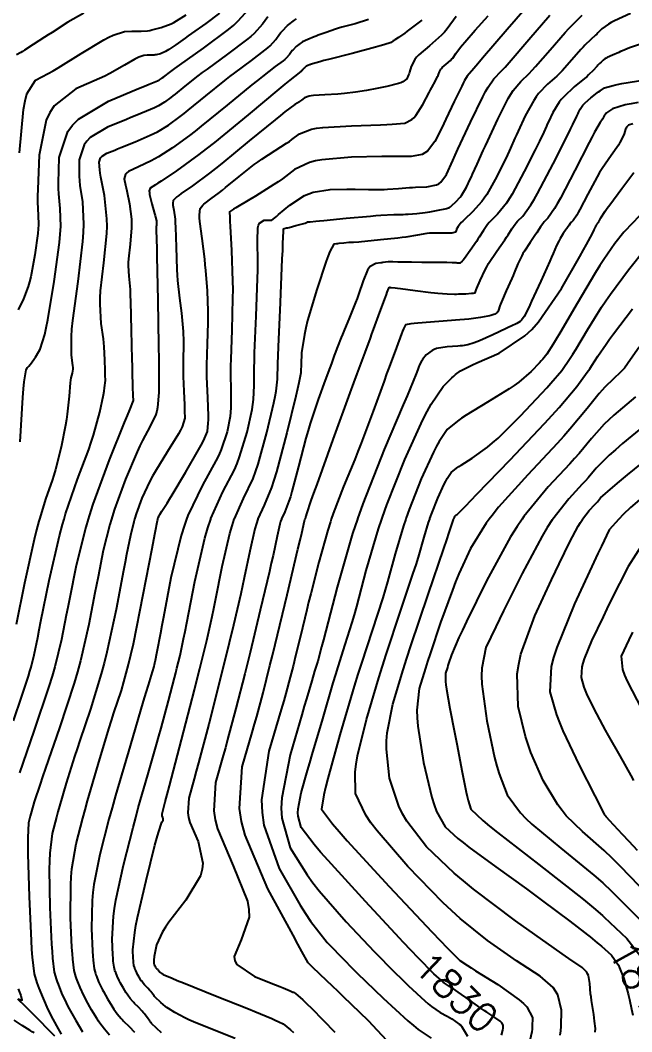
# Model space of a CAD drawing. Header units: metres. Extents: x 837475 to 838479, y 1189012 to 1191015.
# Drawn here: x 838281.2 to 838363.8, y 1189930.8 to 1190067.4 of the extents above; entities that cross this region are included whole.
import ezdxf

# ---------------------------------------------------------------- set-up
doc = ezdxf.new("R2010")
doc.units = ezdxf.units.M
doc.header["$LTSCALE"] = 0.3
for name, color, linetype in [('COTAS 10', 1, 'Continuous'), ('COTAS INT', 252, 'Continuous'), ('DRENAJE', 5, 'Continuous')]:
    doc.layers.add(name, color=color, linetype=linetype)
doc.styles.get("Standard").update_dxf_attribs({"font": 'simplex.shx'})

msp = doc.modelspace()

# ---------------------------------------------------------------- linework, layer by layer
at = {"layer": 'COTAS 10'}
for points in [[(838281.135, 1190010.446), (838281.531, 1190016.429), (838281.622, 1190017.592), (838281.705, 1190018.54), (838281.938, 1190020.18), (838282.161, 1190020.47), (838282.238, 1190020.567), (838282.321, 1190020.671), (838282.678, 1190021.108), (838283.104, 1190021.685), (838283.231, 1190021.877), (838283.362, 1190022.084), (838283.87, 1190022.948), (838284.484, 1190024.931), (838284.682, 1190025.843), (838284.892, 1190026.913), (838285.754, 1190032.085), (838286.451, 1190037.369), (838286.558, 1190038.509), (838286.627, 1190039.509), (838286.564, 1190041.952), (838286.356, 1190043.94), (838286.334, 1190044.653), (838286.327, 1190045.436), (838286.43, 1190048.851), (838287.572, 1190052.374), (838288.221, 1190053.225), (838289.014, 1190054.023), (838293.078, 1190056.457), (838297.139, 1190058.148), (838297.931, 1190058.477), (838298.578, 1190058.746), (838299.712, 1190059.215), (838299.888, 1190059.292), (838299.932, 1190059.313), (838299.973, 1190059.334), (838300.103, 1190059.412), (838300.24, 1190059.512), (838300.286, 1190059.548), (838300.335, 1190059.587), (838300.542, 1190059.756), (838301.508, 1190060.463), (838302.035, 1190060.842), (838302.675, 1190061.299), (838305.926, 1190063.611), (838309.289, 1190066.139), (838310, 1190066.733), (838310.615, 1190067.28), (838312.04, 1190068.875)], [(838363.588, 1190068.313), (838361.448, 1190067.306), (838360.998, 1190067.069), (838360.609, 1190066.85), (838359.715, 1190066.21), (838359.19, 1190065.676), (838359.033, 1190065.523), (838358.871, 1190065.369), (838358.245, 1190064.797), (838357.453, 1190064.016), (838357.186, 1190063.731), (838356.899, 1190063.415), (838355.692, 1190062.025), (838354.369, 1190060.556), (838354.01, 1190060.19), (838353.653, 1190059.842), (838352.388, 1190058.735), (838351.171, 1190057.479), (838350.844, 1190057.037), (838350.521, 1190056.555), (838349.392, 1190054.474), (838348.415, 1190052.378), (838348.188, 1190051.886), (838347.98, 1190051.433), (838347.386, 1190050.115), (838346.786, 1190048.815), (838346.574, 1190048.373), (838346.342, 1190047.896), (838345.337, 1190045.874), (838344.172, 1190043.832), (838343.838, 1190043.342), (838343.501, 1190042.883), (838342.241, 1190041.498), (838341.16, 1190040.478), (838340.935, 1190040.25), (838340.741, 1190040.045), (838340.308, 1190039.501), (838340.116, 1190039.153), (838340.074, 1190039.071), (838340.038, 1190038.996), (838339.949, 1190038.779), (838339.64, 1190038.651), (838339.466, 1190038.632), (838339.253, 1190038.62), (838338.163, 1190038.638), (838336.832, 1190038.636), (838336.468, 1190038.612), (838336.105, 1190038.578), (838334.808, 1190038.37), (838333.264, 1190038.101), (838332.746, 1190038.028), (838332.188, 1190037.955), (838329.845, 1190037.7), (838327.704, 1190037.498), (838327.274, 1190037.46), (838326.914, 1190037.428), (838326.203, 1190037.378), (838325.848, 1190037.361), (838325.712, 1190037.352), (838325.561, 1190037.34), (838324.881, 1190037.278), (838324.195, 1190037.206), (838324.04, 1190037.188), (838323.9, 1190037.171), (838323.519, 1190037.117), (838322.994, 1190036.148), (838322.764, 1190035.555), (838322.497, 1190034.821), (838321.223, 1190030.998), (838319.987, 1190026.805), (838319.743, 1190025.839), (838319.542, 1190024.956), (838319.173, 1190022.471), (838319.103, 1190020.876), (838319.09, 1190020.555), (838319.081, 1190020.286), (838319.072, 1190019.75), (838318.785, 1190018.387), (838318.601, 1190017.598), (838318.371, 1190016.629), (838317.163, 1190011.64), (838315.779, 1190006.4), (838315.439, 1190005.273), (838315.118, 1190004.286), (838314.113, 1190001.89), (838313.275, 1190000.034), (838313.264, 1190000), (838313.059, 1189999.388), (838312.85, 1189998.684), (838312.154, 1189995.662), (838311.424, 1189992.061), (838311.194, 1189990.992), (838310.951, 1189989.893), (838309.974, 1189985.662), (838308.816, 1189980.916), (838308.46, 1189979.491), (838308.089, 1189978.019), (838306.617, 1189972.304), (838305.249, 1189967.104), (838304.942, 1189965.957), (838304.667, 1189964.936), (838303.935, 1189962.304), (838303.805, 1189960.309), (838303.91, 1189959.688), (838304.075, 1189959.039), (838305.181, 1189956.45), (838305.846, 1189953.547), (838305.733, 1189952.7), (838305.492, 1189951.834), (838303.55, 1189948.551), (838301.251, 1189945.554), (838300.784, 1189944.868), (838300.391, 1189944.245), (838299.586, 1189942.516), (838299.327, 1189941.39), (838299.279, 1189941.147), (838299.241, 1189940.934), (838299.187, 1189940.414), (838299.199, 1189940.143), (838299.202, 1189940.087), (838299.206, 1189940.039), (838299.219, 1189939.934), (838299.235, 1189939.879), (838299.247, 1189939.845), (838299.273, 1189939.78), (838299.307, 1189939.707), (838299.318, 1189939.685), (838299.33, 1189939.663), (838299.378, 1189939.576), (838299.428, 1189939.493), (838299.441, 1189939.473), (838299.454, 1189939.454), (838299.495, 1189939.398), (838299.54, 1189939.345), (838299.555, 1189939.329), (838299.571, 1189939.313), (838299.635, 1189939.248), (838299.702, 1189939.179), (838299.719, 1189939.16), (838299.735, 1189939.14), (838299.79, 1189939.068), (838299.832, 1189939.009), (838299.84, 1189938.997), (838299.847, 1189938.987), (838299.862, 1189938.969), (838300.033, 1189938.813), (838300.177, 1189938.694), (838300.222, 1189938.661), (838300.269, 1189938.627), (838300.458, 1189938.503), (838301.669, 1189937.984), (838302.361, 1189937.701), (838303.208, 1189937.357), (838307.553, 1189935.614), (838311.977, 1189933.84), (838312.873, 1189933.477), (838313.627, 1189933.171), (838315.164, 1189932.528), (838315.763, 1189932.248), (838315.926, 1189932.17), (838316.088, 1189932.092), (838316.661, 1189931.81), (838317.653, 1189931.035), (838318.079, 1189930.647)], [(838340.047, 1190067.901), (838338.847, 1190066.22), (838338.467, 1190065.784), (838338.065, 1190065.361), (838336.441, 1190063.941), (838334.987, 1190062.698), (838334.694, 1190062.386), (838334.447, 1190062.089), (838333.95, 1190061.135), (838333.751, 1190060.358), (838333.693, 1190060.173), (838333.632, 1190060), (838333.402, 1190059.485), (838332.838, 1190059.062), (838332.567, 1190058.948), (838332.247, 1190058.834), (838330.676, 1190058.435), (838328.874, 1190058.078), (838328.409, 1190057.99), (838327.957, 1190057.908), (838326.446, 1190057.653), (838324.951, 1190057.466), (838324.509, 1190057.426), (838324.056, 1190057.391), (838322.318, 1190057.309), (838320.792, 1190057.214), (838320.471, 1190057.171), (838320.195, 1190057.121), (838319.567, 1190056.883), (838319.162, 1190056.574), (838319.027, 1190056.481), (838318.881, 1190056.384), (838318.272, 1190056.003), (838316.915, 1190055.001), (838316.298, 1190054.513), (838315.577, 1190053.932), (838312.1, 1190051.073), (838308.391, 1190048.044), (838307.522, 1190047.357), (838306.723, 1190046.735), (838304.41, 1190045.037), (838302.881, 1190043.959), (838302.576, 1190043.729), (838302.323, 1190043.528), (838301.837, 1190043.048), (838301.754, 1190042.674), (838301.756, 1190042.54), (838301.768, 1190042.392), (838301.9, 1190041.747), (838302.069, 1190040.532), (838302.104, 1190040.025), (838302.135, 1190039.444), (838302.204, 1190036.728), (838302.298, 1190033.725), (838302.343, 1190032.964), (838302.397, 1190032.233), (838302.664, 1190029.843), (838302.937, 1190027.817), (838302.996, 1190027.315), (838303.047, 1190026.838), (838303.17, 1190025.329), (838303.217, 1190023.972), (838303.22, 1190023.592), (838303.219, 1190023.209), (838303.181, 1190021.808), (838303.15, 1190020.253), (838303.154, 1190019.773), (838303.163, 1190019.272), (838303.242, 1190017.283), (838303.333, 1190015.426), (838303.35, 1190015.008), (838303.365, 1190014.631), (838303.387, 1190013.614), (838303.03, 1190012.475), (838302.805, 1190012.021), (838302.526, 1190011.506), (838301.06, 1190009.144), (838299.421, 1190006.496), (838299.033, 1190005.802), (838298.672, 1190005.124), (838297.606, 1190002.813), (838296.828, 1190000.703), (838296.65, 1190000.151), (838296.604, 1190000), (838296.487, 1189999.614), (838296.033, 1189997.792), (838295.523, 1189995.207), (838295.326, 1189994.189), (838295.105, 1189993.039), (838294.102, 1189987.792), (838292.865, 1189982.015), (838292.495, 1189980.53), (838292.114, 1189979.096), (838290.639, 1189974.329), (838289.194, 1189970.094), (838288.832, 1189968.994), (838288.486, 1189967.925), (838287.372, 1189964.329), (838286.47, 1189961.228), (838286.257, 1189960.472), (838286.061, 1189959.76), (838285.486, 1189957.557), (838285.151, 1189954.86), (838285.106, 1189953.836), (838285.081, 1189952.691), (838285.165, 1189947.557), (838285.388, 1189942.612), (838285.451, 1189941.588), (838285.515, 1189940.712), (838285.749, 1189938.793), (838286.047, 1189937.788), (838286.15, 1189937.489), (838286.262, 1189937.18), (838286.741, 1189935.989), (838287.362, 1189934.658), (838287.563, 1189934.261), (838287.777, 1189933.851), (838288.657, 1189932.267), (838289.57, 1189930.754)], [(838346.171, 1189930.313), (838346.35, 1189930.995), (838346.402, 1189931.243), (838346.411, 1189931.312), (838346.418, 1189931.383), (838346.422, 1189931.641), (838346.236, 1189931.961), (838346.123, 1189932.071), (838345.984, 1189932.189), (838345.26, 1189932.689), (838344.187, 1189933.392), (838343.828, 1189933.637), (838343.442, 1189933.904), (838341.826, 1189935.053), (838340.308, 1189936.129), (838339.984, 1189936.35), (838339.702, 1189936.538), (838339.033, 1189936.94), (838338.487, 1189937.305), (838338.283, 1189937.47), (838338.057, 1189937.663), (838337.047, 1189938.588), (838334.921, 1189940.758), (838333.991, 1189941.736), (838332.913, 1189942.876), (838332.411, 1189943.414), (838327.784, 1189948.354), (838322.745, 1189953.868), (838321.723, 1189955.031), (838320.864, 1189956.036), (838319.11, 1189958.354), (838318.686, 1189959.857), (838318.665, 1189960.349), (838318.686, 1189960.874), (838319.11, 1189963.043), (838319.98, 1189966.027), (838320.282, 1189967.065), (838320.61, 1189968.195), (838322.016, 1189973.043), (838323.446, 1189977.894), (838323.789, 1189979.026), (838324.11, 1189980.066), (838325.076, 1189983.06), (838326.005, 1189986.051), (838326.302, 1189987.089), (838326.616, 1189988.219), (838327.892, 1189993.06), (838329.537, 1189998.667), (838329.988, 1190000), (838330.083, 1190000.28), (838330.669, 1190001.92), (838333.111, 1190008.061), (838335.545, 1190013.411), (838336.125, 1190014.552), (838336.665, 1190015.545), (838338.278, 1190017.902), (838339.459, 1190019.078), (838339.727, 1190019.327), (838339.969, 1190019.543), (838340.629, 1190020.045), (838341.729, 1190020.585), (838342.249, 1190020.824), (838342.861, 1190021.103), (838345.849, 1190022.435), (838349.33, 1190024.737), (838350.253, 1190025.627), (838351.159, 1190026.627), (838354.284, 1190031.152), (838356.756, 1190035.48), (838357.251, 1190036.356), (838357.662, 1190037.091), (838358.462, 1190038.582), (838358.681, 1190039.067), (838358.727, 1190039.168), (838358.765, 1190039.255), (838358.85, 1190039.452), (838358.901, 1190039.56), (838358.918, 1190039.59), (838358.936, 1190039.622), (838359.013, 1190039.74), (838359.086, 1190039.845), (838359.116, 1190039.89), (838359.152, 1190039.947), (838359.182, 1190039.99), (838359.192, 1190040.003), (838359.203, 1190040.015), (838359.252, 1190040.063), (838359.34, 1190040.192), (838359.376, 1190040.255), (838359.418, 1190040.331), (838359.612, 1190040.704), (838360.186, 1190041.589), (838360.467, 1190041.986), (838360.801, 1190042.45), (838362.45, 1190044.676), (838364.06, 1190046.835)], [(838364.29, 1190016.538), (838361.335, 1190014.025), (838360.659, 1190013.399), (838360.046, 1190012.804), (838358.347, 1190010.907), (838356.661, 1190008.87), (838356.056, 1190008.187), (838355.39, 1190007.453), (838352.488, 1190004.369), (838349.203, 1190000.34), (838348.971, 1190000), (838348.298, 1189999.011), (838347.393, 1189997.588), (838344.141, 1189991.674), (838341.445, 1189986.173), (838340.892, 1189985.011), (838340.424, 1189984.005), (838339.429, 1189981.674), (838339.034, 1189980.496), (838338.943, 1189980.218), (838338.86, 1189979.959), (838338.625, 1189979.196), (838338.602, 1189978.08), (838338.652, 1189977.599), (838338.726, 1189977.043), (838339.196, 1189974.414), (838339.828, 1189971.233), (838340.003, 1189970.329), (838340.179, 1189969.416), (838340.817, 1189966.035), (838341.396, 1189963.138), (838341.535, 1189962.53), (838341.664, 1189962.006), (838342.052, 1189960.817), (838343.66, 1189959.28), (838344.557, 1189958.538), (838345.651, 1189957.657), (838351.235, 1189953.333), (838357.235, 1189948.623), (838358.591, 1189947.5), (838359.814, 1189946.455), (838360.026, 1189946.257), (838363.127, 1189943.333), (838365.321, 1189940.514)], [(838365.201, 1189974.266), (838363.186, 1189978.103), (838362.837, 1189978.935), (838362.58, 1189979.666), (838362.409, 1189981.474), (838363.42, 1189983.709), (838363.908, 1189984.711)]]:
    msp.add_lwpolyline(points, dxfattribs=at)
at = {"layer": 'COTAS INT'}
for points in [[(838350.592, 1190070.361), (838346.929, 1190066.144), (838343.627, 1190062.25), (838342.984, 1190061.497), (838342.458, 1190060.884), (838341.537, 1190059.843), (838341.177, 1190059.241), (838341.004, 1190058.905), (838340.8, 1190058.496), (838339.801, 1190056.405), (838338.665, 1190054.016), (838338.375, 1190053.418), (838338.096, 1190052.848), (838337.175, 1190051.018), (838336.166, 1190049.7), (838335.831, 1190049.452), (838335.472, 1190049.256), (838333.975, 1190048.969), (838331.735, 1190048.981), (838330.907, 1190048.972), (838329.99, 1190048.959), (838325.931, 1190048.868), (838321.923, 1190048.539), (838321.039, 1190048.375), (838320.252, 1190048.18), (838318.225, 1190047.216), (838316.568, 1190045.954), (838316.015, 1190045.572), (838315.422, 1190045.175), (838312.939, 1190043.624), (838310.727, 1190042.301), (838310.305, 1190042.049), (838309.965, 1190041.846), (838309.423, 1190041.524), (838309.464, 1190040.723), (838309.492, 1190040.217), (838309.526, 1190039.589), (838309.707, 1190036.297), (838309.85, 1190032.155), (838309.86, 1190030.992), (838309.857, 1190029.822), (838309.739, 1190025.534), (838309.599, 1190021.621), (838309.583, 1190020.686), (838309.576, 1190019.815), (838309.63, 1190017.208), (838309.625, 1190015.046), (838309.581, 1190014.456), (838309.518, 1190013.869), (838309.134, 1190011.78), (838308.31, 1190009.418), (838307.969, 1190008.659), (838307.579, 1190007.854), (838305.762, 1190004.571), (838303.812, 1190000.477), (838303.64, 1190000), (838303.337, 1189999.162), (838302.891, 1189997.768), (838301.517, 1189992.078), (838300.501, 1189986.77), (838300.281, 1189985.617), (838300.086, 1189984.601), (838299.605, 1189982.078), (838299.323, 1189980.676), (838299.255, 1189980.368), (838299.191, 1189980.094), (838298.997, 1189979.392), (838298.435, 1189977.57), (838298.14, 1189976.589), (838297.784, 1189975.401), (838295.994, 1189969.392), (838294.036, 1189962.664), (838293.575, 1189961.023), (838293.149, 1189959.478), (838291.901, 1189954.7), (838291.108, 1189950.641), (838290.969, 1189949.55), (838290.864, 1189948.473), (838290.774, 1189944.7), (838290.912, 1189941.625), (838290.952, 1189940.987), (838290.991, 1189940.443), (838291.137, 1189939.249), (838291.322, 1189938.624), (838291.386, 1189938.438), (838291.456, 1189938.246), (838291.754, 1189937.506), (838292.14, 1189936.678), (838292.265, 1189936.43), (838292.398, 1189936.176), (838292.945, 1189935.19), (838293.513, 1189934.25), (838293.659, 1189934.023), (838293.801, 1189933.811), (838294.274, 1189933.166), (838294.786, 1189932.572), (838294.952, 1189932.392), (838295.13, 1189932.205), (838295.859, 1189931.473), (838296.615, 1189930.687)], [(838289.77, 1190068.327), (838287.594, 1190067.115), (838285.471, 1190065.747), (838284.948, 1190065.409), (838284.454, 1190065.09), (838282.906, 1190064.087), (838281.732, 1190063.335), (838281.473, 1190063.173), (838281.244, 1190063.032), (838280.654, 1190062.691)], [(838308.066, 1190068.358), (838306.233, 1190066.951), (838304.317, 1190065.588), (838303.863, 1190065.263), (838303.441, 1190064.962), (838302.19, 1190064.061), (838301.237, 1190063.42), (838301.003, 1190063.281), (838300.781, 1190063.16), (838300.087, 1190062.862), (838299.531, 1190062.715), (838299.397, 1190062.688), (838299.272, 1190062.667), (838298.889, 1190062.645), (838298.535, 1190062.653), (838298.427, 1190062.652), (838298.315, 1190062.65), (838297.873, 1190062.632), (838297.186, 1190062.411), (838296.919, 1190062.281), (838296.618, 1190062.122), (838295.255, 1190061.299), (838293.283, 1190060.189), (838292.599, 1190059.849), (838291.855, 1190059.495), (838288.668, 1190058.098), (838285.735, 1190055.822), (838285.151, 1190054.914), (838284.665, 1190053.885), (838283.734, 1190049.163), (838283.535, 1190044.57), (838283.512, 1190043.622), (838283.502, 1190042.814), (838283.58, 1190041.065), (838283.615, 1190039.732), (838283.577, 1190039.187), (838283.519, 1190038.565), (838283.139, 1190035.683), (838282.588, 1190032.717), (838282.422, 1190032.042), (838282.251, 1190031.432), (838281.585, 1190029.756), (838280.901, 1190028.276)], [(838280.25, 1189972.759), (838281.367, 1189976.085), (838282.278, 1189978.81), (838282.473, 1189979.443), (838282.644, 1189980.025), (838283.056, 1189981.689), (838283.517, 1189984.027), (838283.718, 1189985.033), (838283.952, 1189986.195), (838285.063, 1189991.689), (838286.457, 1189997.754), (838286.869, 1189999.277), (838287.079, 1190000), (838287.292, 1190000.731), (838288.917, 1190005.418), (838290.407, 1190009.383), (838290.745, 1190010.382), (838291.052, 1190011.338), (838291.891, 1190014.436), (838292.394, 1190016.806), (838292.488, 1190017.303), (838292.562, 1190017.732), (838292.669, 1190018.706), (838292.648, 1190019.454), (838292.641, 1190019.741), (838292.634, 1190020.061), (838292.607, 1190021.503), (838292.513, 1190023.274), (838292.464, 1190023.802), (838292.405, 1190024.345), (838292.11, 1190026.444), (838291.944, 1190029.04), (838291.968, 1190029.897), (838292.021, 1190030.815), (838292.465, 1190034.629), (838292.864, 1190038.583), (838292.889, 1190039.589), (838292.878, 1190040.556), (838292.531, 1190043.727), (838292.066, 1190046.192), (838291.979, 1190046.715), (838291.912, 1190047.168), (838291.822, 1190048.226), (838292.001, 1190048.776), (838292.102, 1190048.909), (838292.226, 1190049.033), (838292.86, 1190049.413), (838293.921, 1190049.847), (838294.313, 1190050.006), (838294.749, 1190050.181), (838296.678, 1190050.953), (838298.713, 1190051.837), (838299.215, 1190052.083), (838299.689, 1190052.329), (838301.182, 1190053.224), (838302.761, 1190054.377), (838303.291, 1190054.787), (838303.86, 1190055.236), (838306.251, 1190057.185), (838308.806, 1190059.257), (838309.479, 1190059.784), (838310.137, 1190060.291), (838312.389, 1190061.953), (838314.208, 1190063.32), (838314.592, 1190063.641), (838314.925, 1190063.937), (838315.696, 1190064.799), (838316.203, 1190065.51), (838316.369, 1190065.711), (838316.547, 1190065.914), (838317.282, 1190066.66), (838318.199, 1190067.379), (838318.492, 1190067.565)], [(838314.59, 1190067.85), (838313.868, 1190066.837), (838312.77, 1190065.609), (838312.296, 1190065.187), (838311.748, 1190064.729), (838309.158, 1190062.782), (838306.406, 1190060.795), (838305.757, 1190060.313), (838305.157, 1190059.86), (838303.397, 1190058.47), (838302.098, 1190057.412), (838301.788, 1190057.168), (838301.5, 1190056.945), (838300.642, 1190056.318), (838299.831, 1190055.832), (838299.573, 1190055.698), (838299.301, 1190055.564), (838298.195, 1190055.084), (838296.663, 1190054.463), (838296.122, 1190054.241), (838295.53, 1190053.997), (838292.969, 1190052.935), (838290.62, 1190051.528), (838290.161, 1190051.067), (838289.786, 1190050.575), (838289.126, 1190048.538), (838289.12, 1190046.302), (838289.157, 1190045.684), (838289.211, 1190045.066), (838289.548, 1190042.839), (838289.723, 1190039.84), (838289.676, 1190038.735), (838289.587, 1190037.511), (838288.919, 1190032.101), (838288.215, 1190026.808), (838288.104, 1190025.658), (838288.029, 1190024.644), (838288.059, 1190022.124), (838288.237, 1190020.766), (838288.254, 1190020.485), (838288.258, 1190020.245), (838288.16, 1190019.723), (838287.983, 1190019.089), (838287.937, 1190018.778), (838287.893, 1190018.409), (838287.749, 1190016.589), (838287.502, 1190014.194), (838287.393, 1190013.462), (838287.267, 1190012.7), (838286.667, 1190009.702), (838285.921, 1190006.704), (838285.703, 1190005.942), (838285.479, 1190005.21), (838284.63, 1190002.813), (838283.741, 1190000), (838283.652, 1189999.717), (838283.347, 1189998.543), (838283.028, 1189997.233), (838281.752, 1189991.36), (838280.608, 1189985.75)], [(838281.037, 1190049.476), (838281.596, 1190055.328), (838281.816, 1190056.492), (838282.065, 1190057.458), (838283.199, 1190059.298), (838284.953, 1190060.185), (838285.592, 1190060.55), (838286.297, 1190060.967), (838289.397, 1190062.902), (838292.444, 1190064.742), (838293.115, 1190065.098), (838293.712, 1190065.388), (838295.248, 1190065.881), (838296.234, 1190065.922), (838296.485, 1190065.927), (838296.726, 1190065.928), (838297.518, 1190065.909), (838298.372, 1190065.96), (838298.653, 1190066.006), (838298.953, 1190066.066), (838300.194, 1190066.395), (838301.546, 1190066.916), (838301.916, 1190067.097), (838302.283, 1190067.293), (838303.593, 1190068.131)], [(838328.205, 1190067.463), (838326.409, 1190066.911), (838324.611, 1190066.426), (838324.171, 1190066.298), (838323.756, 1190066.173), (838322.47, 1190065.742), (838321.414, 1190065.346), (838321.145, 1190065.243), (838320.886, 1190065.142), (838320.034, 1190064.801), (838319.311, 1190064.456), (838319.132, 1190064.352), (838318.964, 1190064.246), (838318.436, 1190063.832), (838318.013, 1190063.403), (838317.911, 1190063.286), (838317.815, 1190063.171), (838317.523, 1190062.761), (838317.08, 1190062.265), (838316.889, 1190062.095), (838316.667, 1190061.91), (838315.621, 1190061.124), (838313.867, 1190059.787), (838313.2, 1190059.256), (838312.455, 1190058.654), (838309.105, 1190055.9), (838305.623, 1190053.061), (838304.793, 1190052.407), (838304.022, 1190051.81), (838301.722, 1190050.129), (838299.848, 1190048.946), (838299.346, 1190048.662), (838298.85, 1190048.398), (838297.121, 1190047.602), (838295.799, 1190046.944), (838295.562, 1190046.766), (838295.38, 1190046.591), (838295.184, 1190045.972), (838295.399, 1190045.086), (838295.475, 1190044.742), (838295.558, 1190044.355), (838295.92, 1190042.599), (838296.183, 1190040.526), (838296.204, 1190039.939), (838296.203, 1190039.346), (838296.011, 1190037.156), (838295.776, 1190035.137), (838295.748, 1190034.651), (838295.735, 1190034.197), (838295.823, 1190032.823), (838295.992, 1190030.992), (838296.031, 1190030.25), (838296.066, 1190029.406), (838296.167, 1190025.509), (838296.241, 1190021.561), (838296.26, 1190020.684), (838296.278, 1190019.902), (838296.337, 1190017.861), (838296.382, 1190016.712), (838296.39, 1190016.491), (838296.397, 1190016.314), (838296.407, 1190016.025), (838296.407, 1190016.015), (838296.406, 1190016.013), (838296.405, 1190016.01), (838296.402, 1190016.003), (838295.907, 1190014.771), (838295.597, 1190013.997), (838295.211, 1190013.035), (838293.194, 1190007.997), (838290.982, 1190001.998), (838290.474, 1190000.43), (838290.344, 1190000), (838290.012, 1189998.903), (838288.719, 1189993.723), (838287.809, 1189989.199), (838287.588, 1189988.085), (838287.379, 1189987.031), (838286.738, 1189983.723), (838285.83, 1189980.055), (838285.453, 1189978.773), (838285.022, 1189977.375), (838283.015, 1189971.368), (838281.058, 1189965.738)], [(838335.434, 1190067.393), (838333.795, 1190066.161), (838333.433, 1190065.894), (838333.112, 1190065.658), (838332.281, 1190065.073), (838331.776, 1190064.739), (838331.66, 1190064.661), (838331.553, 1190064.59), (838331.252, 1190064.386), (838330.301, 1190064.062), (838329.785, 1190063.915), (838329.159, 1190063.742), (838325.986, 1190062.911), (838322.802, 1190062.091), (838322.17, 1190061.925), (838321.645, 1190061.786), (838320.647, 1190061.504), (838320.37, 1190061.401), (838320.3, 1190061.374), (838320.232, 1190061.347), (838320.009, 1190061.258), (838319.819, 1190061.167), (838319.773, 1190061.14), (838319.729, 1190061.112), (838319.59, 1190061.004), (838319.479, 1190060.891), (838319.453, 1190060.861), (838319.428, 1190060.831), (838319.351, 1190060.723), (838319.235, 1190060.593), (838319.185, 1190060.549), (838319.127, 1190060.5), (838318.853, 1190060.294), (838317.598, 1190059.283), (838316.922, 1190058.727), (838316.103, 1190058.052), (838311.96, 1190054.615), (838307.386, 1190050.886), (838306.296, 1190050.027), (838305.283, 1190049.243), (838302.261, 1190047.035), (838300.183, 1190045.633), (838299.764, 1190045.357), (838299.414, 1190045.129), (838298.713, 1190044.711), (838298.591, 1190044.321), (838298.605, 1190044.112), (838298.64, 1190043.859), (838298.937, 1190042.579), (838299.293, 1190041.274), (838299.365, 1190041.006), (838299.426, 1190040.778), (838299.547, 1190040.289), (838299.576, 1190040.058), (838299.578, 1190039.993), (838299.578, 1190039.927), (838299.557, 1190039.684), (838299.531, 1190039.46), (838299.528, 1190039.406), (838299.526, 1190039.355), (838299.536, 1190039.203), (838299.578, 1190037.638), (838299.597, 1190036.698), (838299.62, 1190035.537), (838299.727, 1190029.514), (838299.831, 1190023.508), (838299.867, 1190021.431), (838299.893, 1190019.938), (838299.895, 1190019.479), (838299.895, 1190018.866), (838299.896, 1190017.111), (838299.718, 1190015.093), (838299.605, 1190014.589), (838299.465, 1190014.109), (838298.731, 1190012.573), (838297.664, 1190010.634), (838297.315, 1190009.899), (838296.942, 1190009.079), (838295.4, 1190005.405), (838293.905, 1190001.35), (838293.562, 1190000.291), (838293.474, 1190000), (838293.249, 1189999.258), (838292.376, 1189995.758), (838291.666, 1189992.203), (838291.457, 1189991.137), (838291.242, 1189990.035), (838290.42, 1189985.758), (838289.291, 1189980.874), (838288.882, 1189979.389), (838288.432, 1189977.846), (838286.46, 1189971.797), (838284.574, 1189966.356), (838284.178, 1189965.196), (838283.836, 1189964.187), (838283.061, 1189961.797), (838282.686, 1189960.51), (838282.598, 1189960.196), (838282.516, 1189959.9), (838282.278, 1189958.986), (838282.172, 1189956.969), (838282.174, 1189955.979), (838282.19, 1189954.801), (838282.361, 1189948.986), (838282.626, 1189943.106), (838282.701, 1189941.888), (838282.776, 1189940.847), (838283.056, 1189938.565), (838283.409, 1189937.37), (838283.532, 1189937.014), (838283.665, 1189936.647), (838284.235, 1189935.231), (838284.906, 1189933.764), (838285.103, 1189933.365), (838285.305, 1189932.969), (838286.074, 1189931.563), (838286.692, 1189930.425)], [(838293.201, 1189930.314), (838292.533, 1189931.089), (838291.917, 1189931.93), (838291.732, 1189932.206), (838291.541, 1189932.502), (838290.801, 1189933.728), (838290.088, 1189935.013), (838289.914, 1189935.345), (838289.751, 1189935.668), (838289.247, 1189936.748), (838288.859, 1189937.713), (838288.768, 1189937.963), (838288.684, 1189938.206), (838288.443, 1189939.021), (838288.253, 1189940.577), (838288.201, 1189941.287), (838288.15, 1189942.119), (838287.97, 1189946.129), (838287.973, 1189950.582), (838288.037, 1189951.693), (838288.13, 1189952.751), (838288.693, 1189956.129), (838289.605, 1189959.619), (838289.916, 1189960.747), (838290.253, 1189961.946), (838291.683, 1189966.861), (838293.135, 1189971.663), (838293.486, 1189972.791), (838293.815, 1189973.832), (838294.818, 1189976.861), (838295.795, 1189980.345), (838296.108, 1189981.672), (838296.438, 1189983.156), (838297.784, 1189989.827), (838298.967, 1189996.043), (838299.195, 1189997.241), (838299.38, 1189998.211), (838299.689, 1189999.827), (838299.725, 1189999.97), (838299.734, 1190000), (838299.738, 1190000.012), (838299.752, 1190000.055), (838299.812, 1190000.22), (838299.931, 1190000.454), (838299.981, 1190000.54), (838300.039, 1190000.636), (838300.31, 1190001.06), (838300.991, 1190002.159), (838301.307, 1190002.68), (838301.678, 1190003.296), (838303.479, 1190006.304), (838305.251, 1190009.355), (838305.604, 1190009.997), (838305.897, 1190010.552), (838306.458, 1190011.826), (838306.567, 1190012.949), (838306.574, 1190013.408), (838306.572, 1190013.932), (838306.483, 1190016.361), (838306.387, 1190019.216), (838306.38, 1190020.008), (838306.382, 1190020.801), (838306.46, 1190023.671), (838306.538, 1190026.517), (838306.54, 1190027.295), (838306.533, 1190028.068), (838306.438, 1190030.823), (838306.236, 1190033.565), (838306.162, 1190034.329), (838306.08, 1190035.096), (838305.72, 1190037.884), (838305.429, 1190040.215), (838305.392, 1190040.694), (838305.373, 1190041.1), (838305.459, 1190041.966), (838305.808, 1190042.408), (838305.954, 1190042.546), (838306.123, 1190042.692), (838306.911, 1190043.279), (838308.065, 1190044.126), (838308.464, 1190044.436), (838308.897, 1190044.779), (838310.747, 1190046.29), (838312.752, 1190047.878), (838313.283, 1190048.27), (838313.803, 1190048.64), (838315.593, 1190049.806), (838317.147, 1190050.777), (838317.518, 1190051.024), (838317.863, 1190051.263), (838318.896, 1190052.049), (838320.498, 1190052.658), (838321.202, 1190052.785), (838322.019, 1190052.894), (838325.913, 1190053.136), (838329.831, 1190053.266), (838330.664, 1190053.304), (838331.388, 1190053.343), (838333.094, 1190053.492), (838334.078, 1190053.974), (838334.347, 1190054.223), (838334.615, 1190054.522), (838335.569, 1190056.02), (838336.4, 1190057.614), (838336.59, 1190057.974), (838336.763, 1190058.3), (838337.24, 1190059.181), (838337.545, 1190059.766), (838337.609, 1190059.905), (838337.665, 1190060.034), (838337.791, 1190060.414), (838337.973, 1190060.763), (838338.063, 1190060.871), (838338.17, 1190060.985), (838338.701, 1190061.439), (838339.294, 1190061.957), (838339.44, 1190062.112), (838339.579, 1190062.271), (838340.017, 1190062.885), (838340.65, 1190063.758), (838340.912, 1190064.08), (838341.212, 1190064.438), (838342.607, 1190066.022), (838344.359, 1190067.993)], [(838300.264, 1189930.624), (838298.91, 1189931.858), (838298.794, 1189932.004), (838298.738, 1189932.081), (838298.671, 1189932.174), (838298.34, 1189932.643), (838297.909, 1189933.209), (838297.779, 1189933.364), (838297.644, 1189933.518), (838297.118, 1189934.065), (838296.61, 1189934.574), (838296.487, 1189934.704), (838296.371, 1189934.83), (838296.014, 1189935.243), (838295.685, 1189935.692), (838295.587, 1189935.84), (838295.485, 1189935.998), (838295.09, 1189936.652), (838294.709, 1189937.338), (838294.616, 1189937.515), (838294.529, 1189937.687), (838294.26, 1189938.264), (838294.053, 1189938.779), (838294.004, 1189938.913), (838293.96, 1189939.042), (838293.831, 1189939.477), (838293.729, 1189940.308), (838293.702, 1189940.687), (838293.675, 1189941.131), (838293.578, 1189943.271), (838293.755, 1189946.364), (838293.9, 1189947.407), (838294.087, 1189948.532), (838295.109, 1189953.271), (838296.398, 1189958.345), (838296.753, 1189959.68), (838297.108, 1189960.985), (838298.381, 1189965.449), (838299.583, 1189969.579), (838299.892, 1189970.674), (838300.191, 1189971.747), (838301.187, 1189975.449), (838301.992, 1189978.554), (838302.171, 1189979.252), (838302.33, 1189979.879), (838302.746, 1189981.559), (838303.228, 1189983.835), (838303.429, 1189984.838), (838303.659, 1189986.004), (838304.735, 1189991.559), (838306.089, 1189997.439), (838306.496, 1189998.809), (838306.894, 1190000), (838306.916, 1190000.067), (838308.546, 1190003.677), (838310.092, 1190006.665), (838310.459, 1190007.53), (838310.8, 1190008.412), (838311.81, 1190011.733), (838312.469, 1190014.789), (838312.588, 1190015.503), (838312.679, 1190016.16), (838312.777, 1190018.056), (838312.765, 1190020.415), (838312.786, 1190021.363), (838312.817, 1190022.44), (838313.018, 1190027.398), (838313.211, 1190032.487), (838313.238, 1190033.647), (838313.252, 1190034.698), (838313.207, 1190037.597), (838313.27, 1190039.36), (838313.352, 1190039.695), (838313.462, 1190039.964), (838314.095, 1190040.384), (838314.754, 1190040.375), (838314.881, 1190040.374), (838314.984, 1190040.373), (838315.152, 1190040.373), (838315.532, 1190040.687), (838315.767, 1190040.883), (838316.059, 1190041.128), (838317.583, 1190042.408), (838319.569, 1190043.7), (838320.152, 1190043.952), (838320.749, 1190044.158), (838323.024, 1190044.521), (838325.263, 1190044.563), (838325.837, 1190044.567), (838326.392, 1190044.567), (838328.23, 1190044.542), (838329.891, 1190044.533), (838330.333, 1190044.543), (838330.769, 1190044.559), (838332.279, 1190044.665), (838333.75, 1190044.782), (838334.16, 1190044.806), (838334.571, 1190044.825), (838336.068, 1190044.862), (838337.391, 1190045.13), (838337.694, 1190045.295), (838337.969, 1190045.498), (838338.731, 1190046.562), (838339.583, 1190048.443), (838339.915, 1190049.163), (838340.288, 1190049.968), (838341.983, 1190053.597), (838343.665, 1190057.047), (838344.03, 1190057.741), (838344.352, 1190058.322), (838345.154, 1190059.474), (838346.19, 1190060.537), (838346.659, 1190061.061), (838347.208, 1190061.686), (838349.85, 1190064.771), (838352.694, 1190068.046)], [(838310.185, 1189929.826), (838307.373, 1189930.96), (838304.563, 1189932.12), (838303.948, 1189932.39), (838303.405, 1189932.637), (838302.035, 1189933.342), (838301.195, 1189933.892), (838300.985, 1189934.042), (838300.786, 1189934.191), (838300.149, 1189934.718), (838299.386, 1189935.413), (838299.321, 1189935.496), (838299.289, 1189935.539), (838299.251, 1189935.592), (838299.065, 1189935.856), (838298.822, 1189936.175), (838298.749, 1189936.262), (838298.673, 1189936.348), (838298.376, 1189936.656), (838298.09, 1189936.944), (838298.021, 1189937.017), (838297.956, 1189937.088), (838297.755, 1189937.32), (838297.569, 1189937.573), (838297.514, 1189937.656), (838297.456, 1189937.745), (838297.234, 1189938.114), (838297.019, 1189938.5), (838296.967, 1189938.6), (838296.918, 1189938.697), (838296.767, 1189939.022), (838296.65, 1189939.312), (838296.623, 1189939.388), (838296.597, 1189939.461), (838296.525, 1189939.706), (838296.468, 1189940.174), (838296.452, 1189940.387), (838296.437, 1189940.637), (838296.382, 1189941.843), (838296.622, 1189944.154), (838296.792, 1189945.101), (838297.007, 1189946.181), (838298.157, 1189951.191), (838299.363, 1189955.973), (838299.613, 1189956.909), (838299.826, 1189957.678), (838300.293, 1189959.055), (838300.453, 1189959.326), (838300.473, 1189959.397), (838300.483, 1189959.467), (838300.428, 1189959.707), (838300.336, 1189959.921), (838300.323, 1189959.974), (838300.314, 1189960.025), (838300.325, 1189960.19), (838300.752, 1189961.814), (838301.007, 1189962.785), (838301.32, 1189963.983), (838302.94, 1189970.19), (838304.684, 1189976.922), (838305.075, 1189978.45), (838305.426, 1189979.832), (838306.36, 1189983.61), (838307.09, 1189986.864), (838307.311, 1189987.915), (838307.542, 1189989.032), (838308.444, 1189993.61), (838309.47, 1189998.061), (838309.778, 1189999.099), (838310.078, 1190000), (838310.095, 1190000.051), (838311.329, 1190002.784), (838312.605, 1190005.475), (838312.949, 1190006.401), (838313.289, 1190007.406), (838314.487, 1190011.687), (838315.42, 1190015.709), (838315.594, 1190016.55), (838315.732, 1190017.274), (838315.924, 1190018.903), (838315.954, 1190021.014), (838315.988, 1190022.041), (838316.035, 1190023.26), (838316.297, 1190029.261), (838316.565, 1190035.152), (838316.615, 1190036.301), (838316.654, 1190037.241), (838316.707, 1190038.898), (838316.716, 1190039.135), (838316.727, 1190039.18), (838316.742, 1190039.216), (838316.827, 1190039.272), (838317.133, 1190039.328), (838317.288, 1190039.364), (838317.472, 1190039.408), (838318.39, 1190039.642), (838319.301, 1190039.889), (838319.481, 1190039.941), (838319.63, 1190039.986), (838319.907, 1190040.093), (838319.983, 1190040.142), (838320.006, 1190040.152), (838320.029, 1190040.16), (838320.116, 1190040.174), (838320.202, 1190040.175), (838320.224, 1190040.176), (838320.246, 1190040.176), (838320.317, 1190040.175), (838321.106, 1190040.245), (838321.581, 1190040.29), (838322.167, 1190040.347), (838325.207, 1190040.642), (838328.485, 1190040.94), (838329.22, 1190040.997), (838329.881, 1190041.044), (838331.645, 1190041.124), (838332.892, 1190041.153), (838333.227, 1190041.168), (838333.558, 1190041.186), (838334.715, 1190041.275), (838335.845, 1190041.41), (838336.159, 1190041.457), (838336.474, 1190041.508), (838337.615, 1190041.725), (838338.544, 1190041.926), (838338.725, 1190041.967), (838338.873, 1190042), (838339.13, 1190042.068), (838339.288, 1190042.2), (838339.372, 1190042.275), (838339.475, 1190042.366), (838339.992, 1190042.835), (838340.598, 1190043.49), (838340.756, 1190043.699), (838340.91, 1190043.92), (838341.429, 1190044.818), (838341.953, 1190045.895), (838342.109, 1190046.228), (838342.271, 1190046.577), (838342.894, 1190047.964), (838343.72, 1190049.799), (838344.01, 1190050.431), (838344.326, 1190051.116), (838345.687, 1190054.035), (838347.093, 1190056.801), (838347.437, 1190057.389), (838347.762, 1190057.9), (838348.771, 1190059.104), (838349.921, 1190060.19), (838350.335, 1190060.626), (838350.789, 1190061.121), (838352.771, 1190063.398), (838354.797, 1190065.731), (838355.278, 1190066.26), (838355.726, 1190066.739), (838357.055, 1190068.049)], [(838365.241, 1190064.251), (838363.461, 1190063.644), (838362.507, 1190063.255), (838362.254, 1190063.15), (838362.007, 1190063.046), (838361.155, 1190062.677), (838360.466, 1190062.353), (838360.321, 1190062.277), (838360.196, 1190062.206), (838359.908, 1190062), (838359.739, 1190061.828), (838359.689, 1190061.779), (838359.637, 1190061.729), (838359.435, 1190061.545), (838359.18, 1190061.293), (838359.094, 1190061.201), (838359.001, 1190061.1), (838358.613, 1190060.652), (838357.95, 1190059.991), (838357.685, 1190059.754), (838357.385, 1190059.495), (838356.005, 1190058.366), (838354.58, 1190057.057), (838354.25, 1190056.685), (838353.949, 1190056.309), (838353.096, 1190054.912), (838352.503, 1190053.64), (838352.365, 1190053.341), (838352.239, 1190053.066), (838351.879, 1190052.266), (838351.301, 1190051.054), (838351.038, 1190050.519), (838350.73, 1190049.897), (838349.244, 1190046.931), (838347.611, 1190043.906), (838347.209, 1190043.247), (838346.83, 1190042.665), (838345.643, 1190041.211), (838344.716, 1190040.293), (838344.499, 1190040.049), (838344.3, 1190039.81), (838343.729, 1190038.986), (838343.178, 1190038.086), (838342.992, 1190037.8), (838342.791, 1190037.497), (838341.947, 1190036.268), (838341.159, 1190035.196), (838340.994, 1190034.992), (838340.853, 1190034.828), (838340.534, 1190034.571), (838340.277, 1190034.583), (838340.174, 1190034.589), (838340.057, 1190034.596), (838339.52, 1190034.628), (838338.799, 1190034.657), (838338.567, 1190034.662), (838338.319, 1190034.665), (838337.306, 1190034.666), (838336.128, 1190034.664), (838335.776, 1190034.665), (838335.413, 1190034.668), (838334.011, 1190034.685), (838332.73, 1190034.709), (838332.443, 1190034.715), (838332.186, 1190034.722), (838331.502, 1190034.745), (838331.054, 1190034.753), (838330.945, 1190034.749), (838330.842, 1190034.743), (838330.526, 1190034.701), (838330.153, 1190034.639), (838330.015, 1190034.621), (838329.862, 1190034.602), (838329.181, 1190034.53), (838328.445, 1190034.123), (838328.257, 1190033.893), (838328.077, 1190033.612), (838327.48, 1190032.174), (838326.863, 1190030.342), (838326.669, 1190029.814), (838326.464, 1190029.275), (838325.644, 1190027.254), (838324.858, 1190025.379), (838324.675, 1190024.933), (838324.509, 1190024.52), (838324.034, 1190023.292), (838323.678, 1190022.326), (838323.586, 1190022.078), (838323.497, 1190021.837), (838323.2, 1190021.037), (838322.757, 1190019.836), (838322.577, 1190019.343), (838322.372, 1190018.78), (838321.422, 1190016.168), (838320.334, 1190012.916), (838320.042, 1190011.949), (838319.754, 1190010.954), (838318.745, 1190007.123), (838317.864, 1190003.739), (838317.656, 1190003.026), (838317.463, 1190002.411), (838316.896, 1190000.996), (838316.455, 1190000.018), (838316.449, 1190000), (838316.341, 1189999.677), (838316.231, 1189999.306), (838315.864, 1189997.713), (838315.306, 1189995.09), (838315.076, 1189994.069), (838314.812, 1189992.921), (838313.588, 1189987.713), (838312.207, 1189981.999), (838311.845, 1189980.533), (838311.493, 1189979.117), (838310.294, 1189974.419), (838309.178, 1189970.226), (838308.878, 1189969.128), (838308.582, 1189968.057), (838307.545, 1189964.419), (838307.296, 1189960.592), (838307.496, 1189959.403), (838307.814, 1189958.157), (838309.934, 1189953.192), (838311.853, 1189948.415), (838312.044, 1189947.288), (838312.086, 1189946.247), (838311.009, 1189943.192), (838310.043, 1189940.912), (838310.157, 1189940.358), (838310.435, 1189939.838), (838312.812, 1189938.239), (838315.649, 1189937.103), (838316.216, 1189936.874), (838316.688, 1189936.683), (838317.607, 1189936.302), (838317.903, 1189936.163), (838317.984, 1189936.124), (838318.064, 1189936.086), (838318.347, 1189935.946), (838319.334, 1189935.06), (838319.858, 1189934.55), (838320.49, 1189933.926), (838323.678, 1189930.721)], [(838331.28, 1189928.955), (838328.189, 1189932.246), (838324.796, 1189935.508), (838324.045, 1189936.229), (838323.376, 1189936.871), (838321.64, 1189938.534), (838320.664, 1189939.466), (838320.474, 1189939.647), (838320.32, 1189939.796), (838320.052, 1189940.055), (838319.195, 1189941.615), (838318.668, 1189942.583), (838318.017, 1189943.783), (838314.622, 1189950.055), (838311.528, 1189957.32), (838311.067, 1189959.147), (838310.776, 1189960.893), (838311.155, 1189966.533), (838312.497, 1189971.179), (838312.814, 1189972.299), (838313.108, 1189973.347), (838313.97, 1189976.533), (838314.897, 1189980.214), (838315.23, 1189981.574), (838315.598, 1189983.083), (838317.202, 1189989.764), (838318.674, 1189995.95), (838318.958, 1189997.146), (838319.188, 1189998.118), (838319.573, 1189999.764), (838319.611, 1189999.928), (838319.623, 1189999.967), (838319.633, 1190000), (838319.634, 1190000.002), (838319.68, 1190000.103), (838319.738, 1190000.249), (838319.758, 1190000.312), (838319.78, 1190000.386), (838319.871, 1190000.735), (838320.479, 1190002.52), (838320.827, 1190003.499), (838321.253, 1190004.688), (838323.439, 1190010.733), (838325.736, 1190017.051), (838326.233, 1190018.412), (838326.669, 1190019.604), (838327.739, 1190022.509), (838328.458, 1190024.444), (838328.674, 1190025.025), (838328.896, 1190025.626), (838329.756, 1190027.962), (838330.49, 1190029.96), (838330.633, 1190030.347), (838330.75, 1190030.663), (838330.954, 1190031.208), (838330.995, 1190031.27), (838331.009, 1190031.282), (838331.025, 1190031.291), (838331.093, 1190031.307), (838331.169, 1190031.306), (838331.191, 1190031.306), (838331.212, 1190031.305), (838331.288, 1190031.301), (838331.825, 1190031.233), (838332.137, 1190031.191), (838332.52, 1190031.14), (838334.491, 1190030.873), (838336.637, 1190030.601), (838337.131, 1190030.547), (838337.58, 1190030.501), (838338.84, 1190030.413), (838339.815, 1190030.401), (838340.085, 1190030.404), (838340.356, 1190030.409), (838341.336, 1190030.451), (838342.126, 1190030.503), (838342.277, 1190030.514), (838342.399, 1190030.524), (838342.597, 1190030.55), (838342.706, 1190030.822), (838342.772, 1190030.987), (838342.854, 1190031.19), (838343.28, 1190032.25), (838343.95, 1190033.652), (838344.185, 1190034.073), (838344.441, 1190034.507), (838345.547, 1190036.189), (838346.618, 1190037.734), (838346.853, 1190038.08), (838347.06, 1190038.392), (838347.585, 1190039.226), (838348.021, 1190039.855), (838348.172, 1190040.038), (838348.337, 1190040.224), (838349.045, 1190040.924), (838350.159, 1190042.448), (838350.58, 1190043.152), (838351.05, 1190043.979), (838353.152, 1190047.987), (838355.118, 1190051.898), (838355.502, 1190052.664), (838355.817, 1190053.292), (838356.372, 1190054.418), (838356.499, 1190054.7), (838356.543, 1190054.797), (838356.592, 1190054.902), (838356.801, 1190055.351), (838357.168, 1190055.896), (838357.317, 1190056.063), (838357.485, 1190056.235), (838358.261, 1190056.914), (838359.095, 1190057.556), (838359.299, 1190057.705), (838359.492, 1190057.841), (838360.094, 1190058.232), (838361.252, 1190058.586), (838361.796, 1190058.7), (838362.437, 1190058.821), (838365.556, 1190059.314)], [(838364.625, 1190056.284), (838363.692, 1190056.105), (838362.898, 1190055.935), (838361.176, 1190055.394), (838360.501, 1190054.96), (838360.367, 1190054.858), (838360.255, 1190054.763), (838360.044, 1190054.486), (838359.922, 1190054.207), (838359.867, 1190054.111), (838359.802, 1190054.008), (838359.493, 1190053.567), (838358.745, 1190052.277), (838358.405, 1190051.638), (838358.006, 1190050.876), (838356.084, 1190047.106), (838354.127, 1190043.336), (838353.707, 1190042.573), (838353.339, 1190041.933), (838352.447, 1190040.637), (838351.959, 1190040.154), (838351.846, 1190040.026), (838351.741, 1190039.9), (838351.44, 1190039.467), (838351.079, 1190038.891), (838350.936, 1190038.677), (838350.774, 1190038.437), (838350.036, 1190037.373), (838349.262, 1190036.184), (838349.078, 1190035.867), (838348.907, 1190035.555), (838348.398, 1190034.472), (838347.9, 1190033.277), (838347.734, 1190032.895), (838347.558, 1190032.491), (838346.822, 1190030.845), (838346.163, 1190029.355), (838346.036, 1190029.049), (838345.931, 1190028.789), (838345.751, 1190028.234), (838345.66, 1190027.997), (838345.611, 1190027.937), (838345.553, 1190027.88), (838345.257, 1190027.694), (838344.745, 1190027.518), (838344.55, 1190027.467), (838344.331, 1190027.415), (838343.348, 1190027.221), (838341.777, 1190027.016), (838341.188, 1190026.957), (838340.532, 1190026.898), (838334.883, 1190026.471), (838334.355, 1190026.422), (838333.924, 1190026.375), (838333.187, 1190026.232), (838332.942, 1190025.693), (838332.823, 1190025.396), (838332.682, 1190025.035), (838331.986, 1190023.199), (838330.988, 1190020.504), (838330.657, 1190019.602), (838330.302, 1190018.632), (838328.821, 1190014.566), (838327.216, 1190010.266), (838326.783, 1190009.149), (838326.354, 1190008.063), (838324.848, 1190004.406), (838323.435, 1190000.741), (838323.183, 1190000), (838323.065, 1189999.651), (838322.705, 1189998.527), (838321.482, 1189994.197), (838320.395, 1189989.898), (838320.121, 1189988.795), (838319.857, 1189987.73), (838319, 1189984.197), (838318.316, 1189981.346), (838318.162, 1189980.711), (838318.023, 1189980.143), (838317.647, 1189978.647), (838317.037, 1189976.469), (838316.75, 1189975.47), (838316.412, 1189974.3), (838314.765, 1189968.647), (838313.768, 1189962.1), (838313.839, 1189960.367), (838314.061, 1189958.669), (838316.118, 1189952.822), (838318.966, 1189947.868), (838319.687, 1189946.732), (838320.378, 1189945.699), (838322.629, 1189942.822), (838325.039, 1189940.325), (838325.831, 1189939.532), (838326.677, 1189938.695), (838330.18, 1189935.305), (838333.522, 1189932.235), (838334.266, 1189931.599), (838334.932, 1189931.056), (838336.681, 1189929.872)], [(838363.913, 1190053.372), (838363.339, 1190053.191), (838363.079, 1190052.919), (838363.012, 1190052.805), (838362.948, 1190052.674), (838362.734, 1190052.059), (838362.343, 1190051.167), (838362.167, 1190050.861), (838361.961, 1190050.53), (838360.971, 1190049.121), (838359.773, 1190047.363), (838359.436, 1190046.812), (838359.096, 1190046.232), (838357.848, 1190043.905), (838356.773, 1190041.833), (838356.542, 1190041.414), (838356.339, 1190041.062), (838355.85, 1190040.35), (838355.581, 1190040.085), (838355.519, 1190040.014), (838355.461, 1190039.945), (838355.296, 1190039.707), (838355.097, 1190039.391), (838355.019, 1190039.273), (838354.93, 1190039.141), (838354.524, 1190038.556), (838354.099, 1190037.903), (838353.998, 1190037.729), (838353.904, 1190037.557), (838353.624, 1190036.962), (838353.153, 1190035.871), (838352.938, 1190035.387), (838352.687, 1190034.825), (838351.473, 1190032.136), (838350.244, 1190029.455), (838349.983, 1190028.897), (838349.756, 1190028.418), (838349.222, 1190027.357), (838348.887, 1190026.884), (838348.785, 1190026.777), (838348.679, 1190026.681), (838348.266, 1190026.42), (838347.502, 1190026.07), (838347.176, 1190025.918), (838346.799, 1190025.742), (838345.022, 1190024.908), (838343.223, 1190024.092), (838342.832, 1190023.928), (838342.487, 1190023.79), (838341.631, 1190023.518), (838340.866, 1190023.418), (838340.579, 1190023.39), (838340.259, 1190023.361), (838338.834, 1190023.253), (838337.403, 1190023.024), (838337.079, 1190022.918), (838336.788, 1190022.794), (838335.999, 1190022.194), (838335.508, 1190021.552), (838335.403, 1190021.401), (838335.313, 1190021.262), (838335.1, 1190020.858), (838334.956, 1190020.466), (838334.907, 1190020.335), (838334.856, 1190020.194), (838334.641, 1190019.604), (838333.834, 1190017.638), (838333.41, 1190016.631), (838332.899, 1190015.422), (838330.326, 1190009.384), (838327.44, 1190002.065), (838326.731, 1190000.048), (838326.715, 1190000), (838326.061, 1189998.037), (838323.967, 1189990.81), (838322.446, 1189984.898), (838322.138, 1189983.715), (838321.878, 1189982.729), (838321.344, 1189980.81), (838321.088, 1189980.017), (838321.003, 1189979.742), (838320.912, 1189979.443), (838320.534, 1189978.159), (838319.832, 1189975.748), (838319.537, 1189974.738), (838319.199, 1189973.579), (838317.614, 1189968.159), (838316.477, 1189962.344), (838316.421, 1189960.937), (838316.477, 1189959.618), (838317.614, 1189955.588), (838319.915, 1189951.952), (838320.705, 1189950.882), (838321.561, 1189949.784), (838325.206, 1189945.588), (838328.976, 1189941.6), (838329.911, 1189940.634), (838330.799, 1189939.726), (838333.613, 1189936.947), (838335.797, 1189934.945), (838336.288, 1189934.529), (838336.728, 1189934.172), (838337.908, 1189933.382), (838338.857, 1189932.873), (838339.151, 1189932.693), (838339.46, 1189932.497), (838340.476, 1189931.801), (838340.693, 1189931.651), (838340.77, 1189931.521), (838341.562, 1189930.164)], [(838365.08, 1190041.235), (838363.505, 1190039.62), (838363.105, 1190039.184), (838362.721, 1190038.752), (838361.468, 1190037.234), (838359.99, 1190035.086), (838359.465, 1190034.257), (838358.89, 1190033.327), (838356.393, 1190029.122), (838354.046, 1190025.111), (838353.566, 1190024.302), (838353.159, 1190023.625), (838352.3, 1190022.271), (838351.745, 1190021.611), (838351.529, 1190021.371), (838351.287, 1190021.106), (838350.189, 1190019.946), (838348.509, 1190018.503), (838347.9, 1190018.061), (838347.228, 1190017.6), (838344.282, 1190015.78), (838341.407, 1190014.034), (838340.78, 1190013.62), (838340.226, 1190013.236), (838338.836, 1190012.099), (838337.746, 1190010.506), (838337.381, 1190009.835), (838336.989, 1190009.064), (838335.344, 1190005.448), (838333.693, 1190001.298), (838333.298, 1190000.189), (838333.234, 1190000), (838332.929, 1189999.099), (838331.817, 1189995.309), (838330.785, 1189991.541), (838330.466, 1189990.464), (838330.132, 1189989.373), (838327.261, 1189980.562), (838326.787, 1189979.039), (838326.293, 1189977.425), (838324.344, 1189970.846), (838322.699, 1189964.95), (838322.397, 1189963.768), (838322.161, 1189962.782), (838321.862, 1189960.846), (838323.347, 1189958.837), (838324.236, 1189957.805), (838325.332, 1189956.567), (838331.016, 1189950.376), (838336.755, 1189944.257), (838337.886, 1189943.065), (838338.818, 1189942.089), (838340.528, 1189940.376), (838341.568, 1189939.699), (838342.077, 1189939.377), (838342.683, 1189938.996), (838345.668, 1189937.131), (838348.583, 1189935.079), (838349.145, 1189934.58), (838349.599, 1189934.11), (838350.352, 1189932.664), (838350.335, 1189931.43), (838350.303, 1189931.095), (838350.26, 1189930.761), (838350.009, 1189929.58)], [(838354.118, 1189930.28), (838354.195, 1189930.877), (838354.252, 1189931.478), (838354.283, 1189933.688), (838353.775, 1189935.754), (838353.491, 1189936.264), (838353.145, 1189936.748), (838351.378, 1189938.274), (838348.971, 1189939.831), (838348.222, 1189940.335), (838347.437, 1189940.87), (838344.302, 1189943.065), (838340.6, 1189946.058), (838339.457, 1189947.097), (838338.263, 1189948.227), (838333.526, 1189953.065), (838329.357, 1189957.882), (838328.522, 1189958.999), (838327.825, 1189960.022), (838326.459, 1189962.933), (838326.4, 1189965.864), (838326.527, 1189966.9), (838326.715, 1189968.033), (838327.915, 1189972.933), (838329.6, 1189978.543), (838330.095, 1189980.123), (838330.603, 1189981.715), (838332.541, 1189987.559), (838334.26, 1189992.694), (838334.63, 1189993.839), (838334.954, 1189994.863), (838335.742, 1189997.559), (838336.32, 1189999.531), (838336.479, 1190000), (838336.512, 1190000.099), (838336.718, 1190000.675), (838337.577, 1190002.835), (838338.433, 1190004.717), (838338.637, 1190005.118), (838338.827, 1190005.467), (838339.394, 1190006.296), (838340.118, 1190006.888), (838340.406, 1190007.088), (838340.732, 1190007.303), (838342.228, 1190008.212), (838344.289, 1190009.707), (838344.972, 1190010.292), (838345.703, 1190010.952), (838348.745, 1190013.955), (838351.643, 1190017.019), (838352.282, 1190017.716), (838352.851, 1190018.349), (838354.316, 1190020.092), (838355.461, 1190021.733), (838355.828, 1190022.302), (838356.216, 1190022.92), (838357.799, 1190025.566), (838359.699, 1190028.618), (838360.287, 1190029.492), (838360.903, 1190030.379), (838363.35, 1190033.689), (838365.61, 1190036.564)], [(838358.826, 1189930.713), (838358.852, 1189931.195), (838358.757, 1189932.202), (838358.671, 1189933.108), (838358.343, 1189934.993), (838358.276, 1189935.457), (838358.218, 1189935.897), (838358.096, 1189937.278), (838357.908, 1189938.347), (838357.808, 1189938.591), (838357.689, 1189938.811), (838357.088, 1189939.417), (838355.26, 1189940.666), (838354.366, 1189941.292), (838353.305, 1189942.04), (838348.075, 1189945.753), (838342.381, 1189950.027), (838341.028, 1189951.129), (838339.771, 1189952.196), (838336.035, 1189955.753), (838333.382, 1189959.198), (838332.808, 1189960.193), (838332.303, 1189961.207), (838331.056, 1189965.021), (838330.638, 1189968.947), (838330.656, 1189970.031), (838330.732, 1189971.115), (838331.485, 1189975.021), (838332.907, 1189979.661), (838333.403, 1189981.207), (838333.945, 1189982.868), (838336.273, 1189989.809), (838338.387, 1189996.016), (838338.794, 1189997.213), (838339.123, 1189998.184), (838339.666, 1189999.809), (838339.712, 1189999.963), (838339.724, 1190000), (838339.727, 1190000.008), (838339.743, 1190000.053), (838339.81, 1190000.222), (838339.877, 1190000.37), (838339.893, 1190000.401), (838339.908, 1190000.428), (838339.953, 1190000.493), (838340.009, 1190000.54), (838340.032, 1190000.555), (838340.057, 1190000.572), (838340.175, 1190000.643), (838341.351, 1190001.814), (838342.044, 1190002.524), (838342.896, 1190003.402), (838347.302, 1190007.965), (838351.999, 1190012.931), (838353.036, 1190014.062), (838353.957, 1190015.088), (838356.332, 1190017.913), (838357.763, 1190019.841), (838358.09, 1190020.301), (838358.386, 1190020.729), (838359.205, 1190022.009), (838360.3, 1190023.64), (838360.77, 1190024.289), (838361.313, 1190025.024), (838363.877, 1190028.391)], [(838364.775, 1190023.209), (838363.596, 1190021.539), (838362.77, 1190020.409), (838362.525, 1190020.122), (838362.272, 1190019.848), (838361.3, 1190018.951), (838360.134, 1190017.834), (838359.759, 1190017.421), (838359.362, 1190016.963), (838357.737, 1190014.931), (838355.429, 1190012.144), (838354.6, 1190011.209), (838353.689, 1190010.203), (838349.715, 1190005.981), (838345.785, 1190001.604), (838344.902, 1190000.501), (838344.525, 1190000), (838344.107, 1189999.444), (838341.978, 1189996.022), (838340.418, 1189992.593), (838339.981, 1189991.533), (838339.543, 1189990.424), (838337.947, 1189986.022), (838336.525, 1189981.786), (838336.197, 1189980.783), (838335.898, 1189979.853), (838335.055, 1189977.109), (838334.748, 1189974.197), (838334.786, 1189973.163), (838334.877, 1189972.029), (838335.653, 1189967.109), (838336.781, 1189962.392), (838337.094, 1189961.387), (838337.408, 1189960.513), (838338.545, 1189958.441), (838340.292, 1189956.867), (838340.991, 1189956.306), (838341.783, 1189955.691), (838345.421, 1189953.02), (838349.537, 1189950.054), (838350.631, 1189949.253), (838351.705, 1189948.462), (838355.421, 1189945.676), (838358.364, 1189943.391), (838358.462, 1189943.314), (838359.112, 1189942.789), (838359.678, 1189942.321), (838361.028, 1189941.096), (838361.775, 1189940.089), (838361.961, 1189939.758), (838362.137, 1189939.404), (838362.701, 1189937.937), (838363.192, 1189936.194), (838363.265, 1189935.898), (838363.323, 1189935.667), (838363.452, 1189935.121), (838363.726, 1189933.821), (838363.901, 1189932.985)], [(838367.28, 1190014.125), (838362.535, 1190010.216), (838361.559, 1190009.377), (838360.73, 1190008.645), (838358.957, 1190006.882), (838357.893, 1190005.597), (838357.511, 1190005.166), (838357.091, 1190004.703), (838355.26, 1190002.757), (838353.11, 1190000), (838353.027, 1189999.893), (838352.355, 1189998.85), (838351.658, 1189997.7), (838348.948, 1189992.645), (838346.456, 1189987.607), (838345.898, 1189986.468), (838345.397, 1189985.439), (838344.064, 1189982.645), (838343.497, 1189979.869), (838343.48, 1189978.852), (838343.523, 1189977.726), (838344.181, 1189972.763), (838345.245, 1189967.781), (838345.543, 1189966.644), (838345.843, 1189965.612), (838346.939, 1189962.763), (838348.723, 1189960.343), (838349.455, 1189959.583), (838350.292, 1189958.784), (838354.176, 1189955.57), (838358.646, 1189951.927), (838359.851, 1189950.856), (838361.041, 1189949.758), (838365.226, 1189945.57)], [(838367.324, 1189947.808), (838362.269, 1189953.061), (838361.11, 1189954.211), (838360.056, 1189955.23), (838357.118, 1189957.808), (838354.933, 1189959.91), (838354.354, 1189960.629), (838353.785, 1189961.407), (838351.826, 1189964.708), (838350.158, 1189968.485), (838349.773, 1189969.562), (838349.422, 1189970.653), (838348.434, 1189974.708), (838348.309, 1189979.106), (838348.502, 1189980.414), (838348.794, 1189981.76), (838350.672, 1189986.946), (838352.933, 1189991.789), (838353.467, 1189992.919), (838353.961, 1189993.958), (838355.411, 1189996.946), (838356.537, 1189999.045), (838356.826, 1189999.523), (838357.105, 1189999.955), (838357.14, 1190000), (838358.032, 1190001.145), (838358.792, 1190001.953), (838358.967, 1190002.145), (838359.125, 1190002.324), (838359.567, 1190002.857), (838361.201, 1190004.314), (838362.11, 1190005.074), (838363.219, 1190005.99), (838368.875, 1190010.588)], [(838364.797, 1190002.624), (838363.613, 1190001.561), (838362.628, 1190000.644), (838362.046, 1190000), (838360.742, 1189998.557), (838359.666, 1189996.336), (838359.193, 1189995.336), (838358.645, 1189994.168), (838356.032, 1189988.557), (838353.629, 1189982.655), (838353.212, 1189981.303), (838352.903, 1189980.073), (838352.686, 1189976.654), (838353.59, 1189973.544), (838353.989, 1189972.509), (838354.451, 1189971.4), (838356.654, 1189966.769), (838358.768, 1189962.639), (838359.174, 1189961.846), (838359.503, 1189961.206), (838360.042, 1189960.157), (838360.072, 1189960.105), (838360.079, 1189960.092), (838360.085, 1189960.08), (838360.105, 1189960.042), (838360.212, 1189959.912), (838360.274, 1189959.841), (838360.349, 1189959.756), (838360.74, 1189959.322), (838362.469, 1189957.466), (838363.388, 1189956.483), (838364.499, 1189955.297)], [(838366.405, 1189998.477), (838363.299, 1189993.582), (838360.967, 1189988.991), (838360.41, 1189987.873), (838359.891, 1189986.822), (838358.339, 1189983.582), (838357.333, 1189981.111), (838357.158, 1189980.545), (838357.029, 1189980.031), (838356.938, 1189978.599), (838357.317, 1189977.297), (838357.484, 1189976.864), (838357.677, 1189976.4), (838358.599, 1189974.461), (838359.812, 1189972.169), (838360.188, 1189971.481), (838360.583, 1189970.771), (838362.154, 1189968.016), (838363.668, 1189965.351), (838364.026, 1189964.697)], [(838280.883, 1189936.544), (838281.229, 1189935.635), (838281.387, 1189935.066), (838281.362, 1189934.994), (838281.309, 1189934.96), (838280.871, 1189935.15)], [(838283.034, 1189930.602), (838282.765, 1189930.759), (838282.49, 1189930.927), (838281.442, 1189931.613), (838280.35, 1189932.34)]]:
    msp.add_lwpolyline(points, dxfattribs=at)
at = {"layer": 'DRENAJE'}
msp.add_polyline3d([(838285.85034, 1189930.17603, 0), (838284.85068, 1189931.17569, 0), (838283.85101, 1189932.17535, 0), (838282.85135, 1189933.17502, 0), (838281.85169, 1189934.17468, 0), (838280.85202, 1189935.17434, 0)], dxfattribs=at)

# ---------------------------------------------------------------- texts
at = {"layer": 'COTAS 10', "char_height": 3.799998, "attachment_point": 7}
for s, insert, rotation in [('1840', (838360.445, 1189941.62), 299.2649573), ('1830', (838334.037, 1189939.242), 316.4115392)]:
    msp.add_mtext(s, dxfattribs=dict(at, insert=insert, rotation=rotation))

doc.saveas('drawing.dxf')
